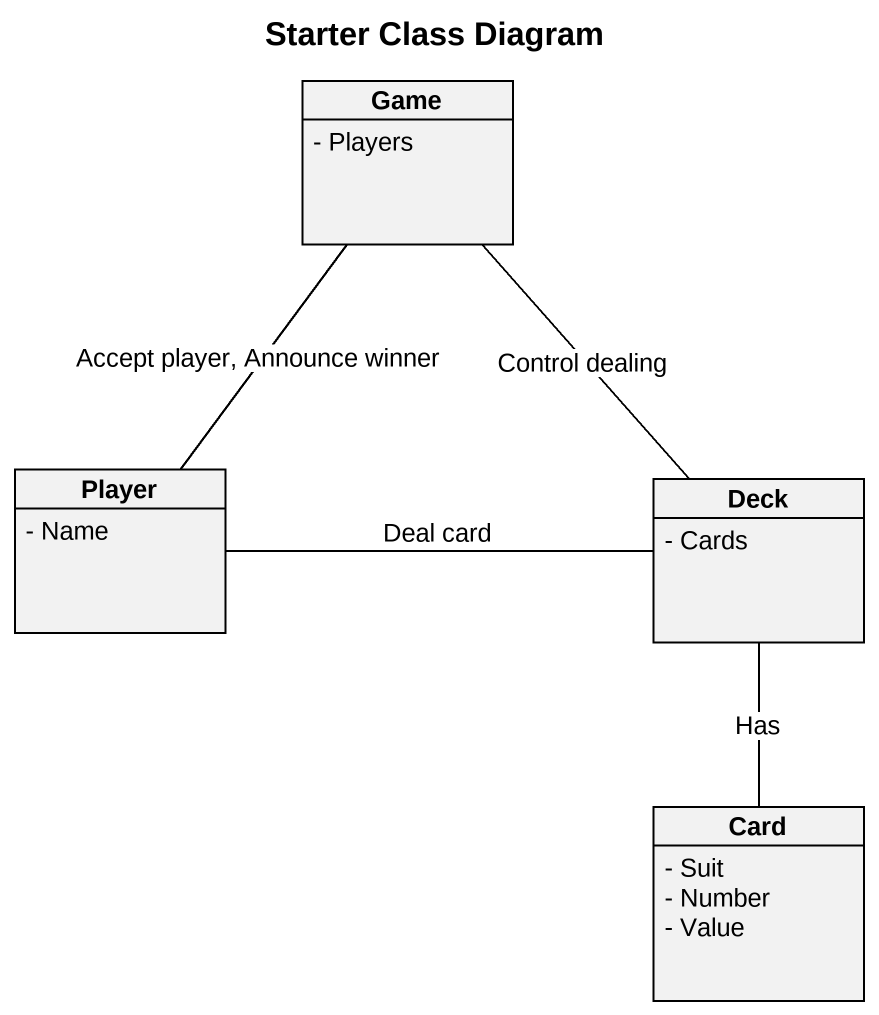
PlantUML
@startuml
title Starter Class Diagram
hide circle
hide empty members
skinparam classAttributeIconSize 0
class Game {
  - Players
}
class Player {
  - Name
}
class Deck {
  - Cards
}
class "Card" as Card_ {
  - Suit
  - Number
  - Value
}
Game -- Deck : Control dealing
Player -up- Game : Accept player, Announce winner
Deck -left- Player : Deal card
Deck -- Card_ : Has
@enduml
